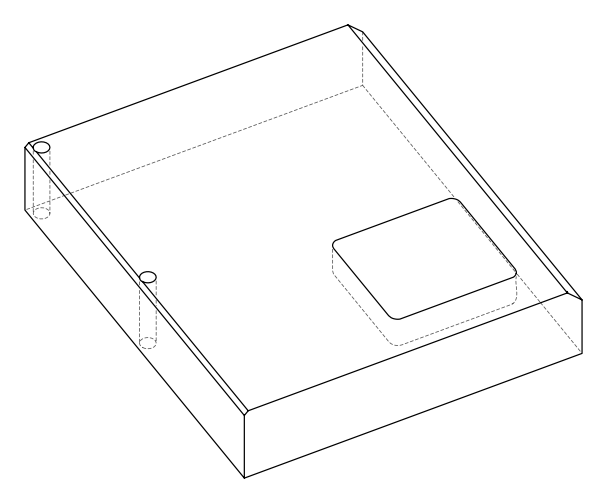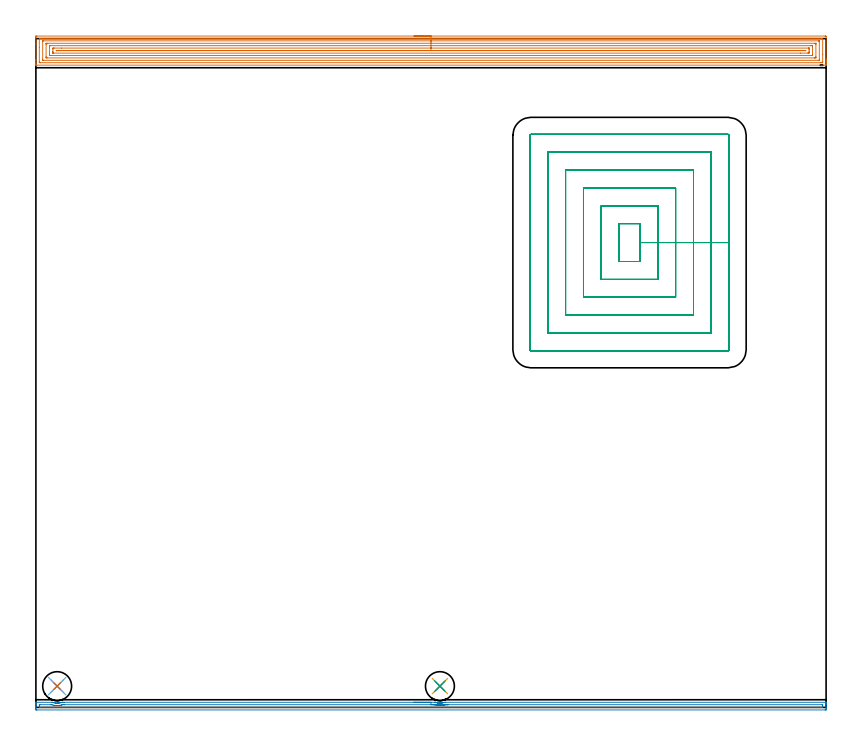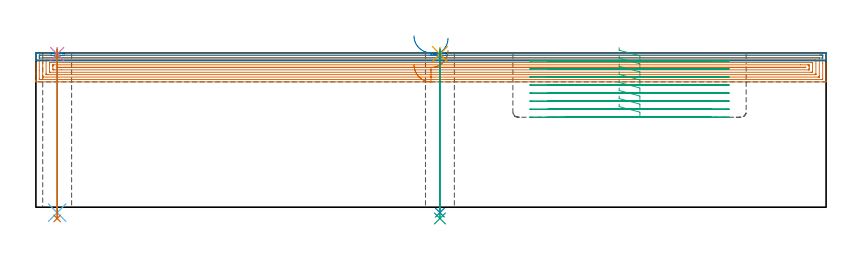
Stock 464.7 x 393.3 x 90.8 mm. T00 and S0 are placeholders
(PLAN: 9 operations, 6 tool changes, 64.1 min)
(1 AREA_MILL | FG_CHAMFER_SURFACE | UGT0205_001 | 26.21 min | 67937 mm3)
(2 AREA_MILL_1 | FG_CHAMFER_SURFACE_1 | UGT0205_001 | 7.61 min | 4703 mm3)
(3 MILL_RECTANGULAR_POCKET | POCKET_RECTANGULAR_STRAIGHT | UGT0201_095 | Follow Part, ap 5, ae 75% | 28.63 min | 760978 mm3)
(4 SPOT_DRILL | STEP1HOLE | NXT0321_9005460120000 | 0.03 min | 10 mm3)
(5 SPOT_DRILL_1 | STEP1HOLE_1 | NXT0321_9005460120000 | 0.03 min | 49 mm3)
(6 DRILL_THROUGH_HOLE_INTO_CENTER | STEP1HOLE | NXT0301_065 | 0.39 min | 6300 mm3)
(7 DRILL_TO_ENLARGE_THROUGH_HOLE | STEP1HOLE | UGT0301_044 | 0.4 min | 14308 mm3)
(8 DRILL_THROUGH_HOLE_INTO_CENTER_1 | STEP1HOLE_1 | NXT0301_065 | 0.39 min | 6254 mm3)
(9 DRILL_TO_ENLARGE_THROUGH_HOLE_1 | STEP1HOLE_1 | UGT0301_044 | 0.4 min | 14280 mm3)
(TOOL UGT0205_001 | Chamfer Mill 20 x 3 x 45 deg. | D20 FL50 Z2)
(TOOL UGT0201_095 | End mill 20 mm | D20 R3 FL38 Z4)
(TOOL NXT0321_9005460120000 | NC Spot Drill, 142deg, 12mm, Carbide, Uncoated | D12 PA142 FL30 Z2)
(TOOL NXT0301_065 | Carbide Drill 9.4mm [860.1-0940-075A1-MM 2214] | D9.4 PA140 FL98 Z2)
(TOOL UGT0301_044 | Twist Drill 17 mm | D17 PA118 FL125 Z2)
(OP 1 AREA_MILL)
G17 G21 G94 G90
T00 M6
G54
G17 G0 G90 X222.35 Y394.8 S1061 M3
G43 Z100.8 H0
Z83.7
G94 G1 X222.388 Z82.828 F250.
X222.502 Z81.963
X222.691 Z81.112
X222.953 Z80.28
X223.287 Z79.474
X223.69 Z78.7
X224.158 Z77.964
X224.69 Z77.272
X225.279 Z76.629
X225.922 Z76.04
X226.614 Z75.508
X227.35 Z75.04
X228.124 Z74.637
X228.93 Z74.303
X229.762 Z74.041
X230.614 Z73.852
X231.478 Z73.738
X232.35 Z73.7
X464.087
X464.428 Y394.797 Z73.702
X464.69 Y394.792 Z73.706
X464.7 Y394.526 Z73.971
Y381.528 Z86.967
Y380.918 Z87.576
Y380.361 Z88.135
Y380.029 Z88.467
Y379.473 Z89.023
Y379.141 Z89.354
Y378.477 Z90.023
Y378.112 Z90.387
Y377.74 Z90.751
X464.691 Y377.703 Z90.788
X464.533 Y377.7 Z90.8
X0.167
X0.01 Y377.703 Z90.788
X0.007 Y377.738 Z90.753
X0. Y378.112 Z90.387
Y378.477 Z90.022
Y379.141 Z89.354
Y380.361 Z88.135
Y380.918 Z87.576
Y390.11 Z78.388
Y393.97 Z74.528
X0.002 Y394.248 Z74.249
X0.008 Y394.792 Z73.706
X0.064 Y394.794 Z73.703
X0.613 Y394.8 Z73.7
X232.35
Y393.386 Z75.114
X462.274 Y393.385 Z75.115
X462.301 Y393.384 Z75.116
X462.69 Y393.359 Z75.141
X462.699 Y392.963 Z75.537
X462.7 Y384.075 Z84.425
X462.699 Y379.633 Z88.867
X462.69 Y379.141 Z89.359
X462.326 Y379.115 Z89.385
X462.301
X461.434 Y379.114 Z89.386
X2.426 Y379.115 Z89.385
X2.399 Y379.116 Z89.384
X2.01 Y379.141 Z89.359
X2.001 Y379.537 Z88.963
X2. Y388.127 Z80.373
X2.001 Y392.867 Z75.633
X2.01 Y393.359 Z75.141
X2.374 Y393.385 Z75.115
X2.399
X3.266 Y393.386 Z75.114
X232.35
Y391.972 Z76.528
X460.124 Y391.971 Z76.529
X460.515 Y391.969 Z76.531
X460.645 Y391.967 Z76.533
X460.683 Y391.965 Z76.535
X460.69 Y391.889 Z76.611
X460.695 Y391.766 Z76.734
X460.699 Y391.582 Z76.918
X460.7 Y391.398 Z77.102
X460.699 Y380.735 Z87.765
X460.692 Y380.55 Z87.95
X460.689 Y380.534 Z87.966
X460.684 Y380.532 Z87.968
X460.661 Y380.53 Z87.97
X460.613 Y380.529 Z87.971
X460.515
X4.576
X4.185 Y380.531 Z87.969
X4.055 Y380.533 Z87.967
X4.017 Y380.535 Z87.965
X4.01 Y380.611 Z87.889
X4.005 Y380.734 Z87.766
X4.001 Y380.918 Z87.582
X4. Y381.102 Z87.398
X4.001 Y391.765 Z76.735
X4.008 Y391.95 Z76.55
X4.011 Y391.966 Z76.534
X4.016 Y391.968 Z76.532
X4.039 Y391.97 Z76.53
X4.087 Y391.971 Z76.529
X4.185 Y391.972 Z76.528
X232.35
Y390.557 Z77.943
X457.973
X458.621 Y390.55 Z77.95
X458.69 Y390.547 Z77.953
X458.694 Y390.451 Z78.049
X458.698 Y390.245 Z78.255
X458.7 Y389.833 Z78.667
Y382.695 Z85.805
X458.698 Y382.265 Z86.235
X458.694 Y382.05 Z86.45
X458.69 Y381.95 Z86.55
X458.588 Y381.947 Z86.553
X457.836 Y381.943 Z86.557
X457.699
X6.727
X6.079 Y381.95 Z86.55
X6.01 Y381.953 Z86.547
X6.006 Y382.049 Z86.451
X6.002 Y382.255 Z86.245
X6. Y382.667 Z85.833
Y389.805 Z78.695
X6.002 Y390.235 Z78.265
X6.006 Y390.45 Z78.05
X6.01 Y390.55 Z77.95
X6.112 Y390.553 Z77.947
X6.864 Y390.557 Z77.943
X7.001
X232.35
Y389.143 Z79.357
X455.822
X456.05 Y389.141 Z79.359
X456.278 Y389.137 Z79.363
X456.69 Y389.125 Z79.375
X456.693 Y388.916 Z79.584
X456.7 Y388.269 Z80.231
X456.699 Y383.584 Z84.916
X456.697 Y383.422 Z85.078
X456.694 Y383.383 Z85.118
X456.691 Y383.368 Z85.132
X456.657 Y383.364 Z85.136
X456.506 Y383.36 Z85.14
X456.277 Y383.357 Z85.143
X8.878
X8.65 Y383.359 Z85.141
X8.422 Y383.363 Z85.137
X8.01 Y383.375 Z85.125
X8.007 Y383.584 Z84.916
X8. Y384.231 Z84.269
Y388.916 Z79.584
X8.003 Y389.078 Z79.422
X8.006 Y389.118 Z79.382
X8.009 Y389.132 Z79.368
X8.043 Y389.136 Z79.364
X8.194 Y389.14 Z79.36
X8.422 Y389.143 Z79.357
X232.35
Y387.729 Z80.771
X454.264 Y387.728 Z80.772
X454.565 Y387.727 Z80.773
X454.646 Y387.725 Z80.775
X454.681 Y387.722 Z80.778
X454.69 Y387.707 Z80.793
X454.696 Y387.597 Z80.903
X454.699 Y387.139 Z81.361
X454.7 Y386.704 Z81.796
Y385.816 Z82.684
X454.699 Y385.361 Z83.139
X454.696 Y384.931 Z83.569
X454.69 Y384.789 Z83.711
X454.559 Y384.778 Z83.722
X454.264 Y384.774 Z83.726
X453.963 Y384.772 Z83.728
X449.617 Y384.771 Z83.729
X10.436 Y384.772 Z83.728
X10.135 Y384.773 Z83.727
X10.054 Y384.776 Z83.724
X10.019 Y384.778 Z83.722
X10.01 Y384.793 Z83.707
X10.004 Y384.904 Z83.597
X10.001 Y385.361 Z83.139
X10. Y385.796 Z82.704
X10.001 Y387.139 Z81.361
X10.004 Y387.569 Z80.931
X10.01 Y387.711 Z80.789
X10.141 Y387.722 Z80.778
X10.436 Y387.726 Z80.774
X10.737 Y387.728 Z80.772
X15.078 Y387.729 Z80.771
X232.35
Y386.315 Z82.185
X452.478 Y386.314 Z82.186
X452.543 Y386.313 Z82.187
X452.671 Y386.308 Z82.192
X452.692 Y386.306 Z82.194
X452.694 Y386.3 Z82.2
X452.697 Y386.282 Z82.218
X452.696 Y386.25 Z82.25
X452.691 Y386.201 Z82.299
X452.606 Y386.192 Z82.308
X452.54 Y386.187 Z82.313
X452.478 Y386.186 Z82.314
X444.797 Y386.185 Z82.315
X12.222 Y386.186 Z82.314
X12.157 Y386.187 Z82.313
X12.029 Y386.192 Z82.308
X12.008 Y386.194 Z82.306
X12.006 Y386.2 Z82.3
X12.003 Y386.218 Z82.282
X12.004 Y386.25 Z82.25
X12.009 Y386.299 Z82.201
X12.094 Y386.308 Z82.192
X12.16 Y386.313 Z82.187
X12.222 Y386.314 Z82.186
X19.904 Y386.315 Z82.185
X232.35
X233.222 Z82.223
X234.086 Z82.337
X234.938 Z82.526
X235.77 Z82.788
X236.576 Z83.122
X237.35 Z83.525
X238.086 Z83.994
X238.778 Z84.525
X239.421 Z85.114
X240.01 Z85.757
X240.542 Z86.45
X241.01 Z87.185
X241.413 Z87.959
X241.747 Z88.765
X242.009 Z89.597
X242.198 Z90.449
X242.312 Z91.314
X242.35 Z92.185
G0 Z100.8
M5
M2
(OP 2 AREA_MILL_1)
G17 G21 G94 G90
T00 M6
G54
G17 G0 G90 X222.351 Y2.995 S1061 M3
G43 Z100.8 H0
Z100.795
G94 G1 X222.389 Z99.924 F250.
X222.503 Z99.059
X222.692 Z98.207
X222.954 Z97.375
X223.288 Z96.569
X223.691 Z95.795
X224.16 Z95.059
X224.691 Z94.367
X225.28 Z93.724
X225.923 Z93.135
X226.615 Z92.604
X227.351 Z92.135
X228.125 Z91.732
X228.931 Z91.398
X229.763 Z91.136
X230.615 Z90.947
X231.479 Z90.833
X232.351 Z90.795
X234.616
X234.704 Y2.998 Z90.791
X234.759 Y2.988 Z90.782
X234.768 Y2.986 Z90.78
X234.84 Y2.964 Z90.761
X234.842
X235.479 Y2.779 Z90.575
X235.927 Y2.675 Z90.473
X236.271 Y2.615 Z90.415
X236.318 Y2.608 Z90.406
X236.369 Y2.599 Z90.396
X236.374 Y2.598
X236.821 Y2.544 Z90.344
X237.27 Y2.517 Z90.314
X237.38 Y2.511 Z90.304
X237.578 Y2.51 Z90.298
X237.628 Y2.507 Z90.299
X237.716 Y2.504 Z90.3
X237.782 Y2.505 Z90.302
X237.828 Y2.506 Z90.304
X238.047 Y2.517 Z90.317
X238.155 Y2.524 Z90.321
X238.163 Y2.525 Z90.322
X238.219 Y2.529 Z90.328
X238.342 Y2.541 Z90.341
X238.61 Y2.566 Z90.366
X239.058 Y2.633 Z90.432
X239.113 Y2.644 Z90.444
X239.504 Y2.724 Z90.522
X239.823 Y2.808 Z90.604
X239.953 Y2.842 Z90.639
X240.454 Y2.993 Z90.789
X240.51 Y2.994 Z90.791
X240.72 Y2.998 Z90.797
X464.533 Y3. Z90.8
X464.692 Y2.997 Z90.788
X464.7 Y2.985 Z90.775
Y2.639 Z90.439
Y2.294 Z90.093
Y1.634 Z89.429
Y0.42 Z88.217
Y-0.134 Z87.661
Y-0.741 Z87.055
X464.697 Y-1.017 Z86.778
X464.691 Y-1.491 Z86.305
X464.569 Y-1.494 Z86.302
X464.087 Y-1.5 Z86.3
X0.613
X0.131 Y-1.494 Z86.302
X0.009 Y-1.491 Z86.305
X0. Y-1.017 Z86.778
Y-0.741 Z87.055
Y-0.134 Z87.661
Y0.42 Z88.217
Y0.75 Z88.546
Y1.304 Z89.1
Y1.634 Z89.429
Y2.294 Z90.093
Y2.639 Z90.439
X0.007 Y2.985 Z90.776
X0.009 Y2.997 Z90.788
X0.166 Y3. Z90.8
X9.565 Y2.993 Z90.793
X9.606 Y2.994 Z90.791
X9.618 Y2.993 Z90.79
X9.628 Y2.991 Z90.788
X10.112 Y2.861 Z90.653
X10.192 Y2.838 Z90.634
X10.283 Y2.812 Z90.61
X10.335 Y2.798 Z90.595
X10.436 Y2.773 Z90.565
X10.568 Y2.736 Z90.53
X11.014 Y2.639 Z90.437
X11.317 Y2.592 Z90.391
X11.462 Y2.57 Z90.369
X11.909 Y2.526 Z90.325
X12.301 Y2.507 Z90.3
X12.387 Y2.508 Z90.298
X12.466 Y2.509 Z90.297
X12.58 Y2.506 Z90.299
X12.693 Y2.505 Z90.302
X12.773 Y2.508 Z90.306
X12.804 Y2.509 Z90.307
X12.924 Y2.517 Z90.316
X13.02 Y2.525 Z90.322
X13.115 Y2.533 Z90.326
X13.24 Y2.541 Z90.339
X13.251 Z90.34
X13.699 Y2.593 Z90.393
X14.008 Y2.647 Z90.443
X14.145 Y2.67 Z90.468
X14.451 Y2.738 Z90.538
X14.594 Y2.77 Z90.57
X15.04 Y2.894 Z90.693
X15.264 Y2.959 Z90.758
X15.301 Y2.97 Z90.767
X15.37 Y2.983 Z90.775
X15.718 Y2.995 Z90.795
X15.748 Y2.996 Z90.796
X15.794 Y2.997 Z90.797
X15.936 Y2.998 Z90.798
X16.687 Y2.999 Z90.799
X232.351 Y2.995 Z90.795
Y1.581 Z89.381
X233.744 Y1.58 Z89.38
X234.162 Y1.574 Z89.374
X234.374 Y1.562 Z89.362
X234.583 Y1.507 Z89.307
X234.754 Y1.464 Z89.264
X235.476 Y1.304 Z89.104
X235.88 Y1.233 Z89.033
X236.369 Y1.171 Z88.971
X236.88 Y1.127 Z88.927
X237.262 Y1.103 Z88.903
X237.805 Y1.096 Z88.896
X238.155 Y1.111 Z88.911
X238.644 Y1.149 Z88.949
X239.048 Y1.193 Z88.993
X239.435 Y1.251 Z89.051
X239.941 Y1.348 Z89.148
X240.178 Y1.399 Z89.199
X240.834 Y1.563 Z89.363
X240.891 Y1.577 Z89.377
X241.727 Y1.583 Z89.383
X241.778
X462.35 Y1.585 Z89.385
X462.689 Y1.579 Z89.379
X462.693 Y1.47 Z89.27
X462.698 Y1.24 Z89.04
X462.699 Y0.75 Z88.55
X462.698 Y0.357 Z88.157
X462.69 Y-0.04 Z87.76
X462.687 Y-0.08 Z87.72
X462.669 Y-0.081 Z87.719
X462.617 Y-0.084 Z87.716
X462.512 Y-0.085 Z87.715
X462.301 Y-0.086 Z87.714
X2.35 Y-0.085 Z87.715
X2.011 Y-0.079 Z87.721
X2.007 Y0.03 Z87.83
X2.002 Y0.26 Z88.06
X2.001 Y0.75 Z88.55
X2.002 Y1.143 Z88.943
X2.01 Y1.54 Z89.34
X2.014 Y1.578 Z89.378
X2.032 Y1.58 Z89.38
X2.083 Y1.582 Z89.382
X2.189 Y1.584 Z89.384
X2.399
X8.706 Y1.579 Z89.379
X9.124 Y1.574 Z89.374
X9.228 Y1.572 Z89.372
X9.728 Y1.451 Z89.251
X10.436 Y1.291 Z89.091
X10.852 Y1.223 Z89.023
X11.329 Y1.162 Z88.962
X11.851 Y1.117 Z88.917
X12.222 Y1.097 Z88.897
X12.765
X13.115 Y1.116 Z88.916
X13.599 Y1.155 Z88.955
X14.008 Y1.203 Z89.003
X14.384 Y1.262 Z89.062
X14.901 Y1.362 Z89.162
X15.125 Y1.413 Z89.213
X15.794 Y1.575 Z89.375
X15.852 Y1.577 Z89.377
X16.687 Y1.585 Z89.385
X16.737
X232.351 Y1.581 Z89.381
X233.223 Z89.419
X234.087 Z89.533
X234.939 Z89.722
X235.771 Z89.984
X236.577 Z90.318
X237.351 Z90.721
X238.087 Z91.189
X238.779 Z91.72
X239.422 Z92.31
X240.012 Z92.953
X240.543 Z93.645
X241.011 Z94.381
X241.414 Z95.155
X241.748 Z95.96
X242.01 Z96.792
X242.199 Z97.644
X242.313 Z98.509
X242.351 Z99.381
G0 Z100.8
M5
M2
(OP 3 MILL_RECTANGULAR_POCKET)
G17 G21 G94 G90
T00 M6
G54
G17 G0 G90 X343. Y267.727 S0 M3
G43 Z100.8 H0
Z93.8
G94 G1 Y262.2 Z92.319 F250.
X355.2 Z89.05
Y273.35 Z86.062
Y284.5 F500.
X343.
Y262.2
X355.2
Y273.35
X365.7
Y295.
X332.5
Y251.7
X365.7
Y273.35
X376.2
Y305.5
X322.
Y241.2
X376.2
Y273.35
X386.7
Y316.
X311.5
Y230.7
X386.7
Y273.35
X397.2
Y326.5
X301.
Y220.2
X397.2
Y273.35
X407.7
Y336.3
G3 X407. Y337. R0.7
G1 X291.2
G3 X290.5 Y336.3 R0.7
G1 Y210.4
G3 X291.2 Y209.7 R0.7
G1 X407.
G3 X407.7 Y210.4 R0.7
G1 Y273.35
Y274.35
G0 X343. Y267.727 Z89.062
G1 Y262.2 Z87.582 F250.
X355.2 Z84.313
Y273.35 Z81.325
Y284.5 F500.
X343.
Y262.2
X355.2
Y273.35
X365.7
Y295.
X332.5
Y251.7
X365.7
Y273.35
X376.2
Y305.5
X322.
Y241.2
X376.2
Y273.35
X386.7
Y316.
X311.5
Y230.7
X386.7
Y273.35
X397.2
Y326.5
X301.
Y220.2
X397.2
Y273.35
X407.7
Y336.3
G3 X407. Y337. R0.7
G1 X291.2
G3 X290.5 Y336.3 R0.7
G1 Y210.4
G3 X291.2 Y209.7 R0.7
G1 X407.
G3 X407.7 Y210.4 R0.7
G1 Y273.35
Y274.35
G0 X343. Y267.727 Z84.325
G1 Y262.2 Z82.844 F250.
X355.2 Z79.575
Y273.35 Z76.587
Y284.5 F500.
X343.
Y262.2
X355.2
Y273.35
X365.7
Y295.
X332.5
Y251.7
X365.7
Y273.35
X376.2
Y305.5
X322.
Y241.2
X376.2
Y273.35
X386.7
Y316.
X311.5
Y230.7
X386.7
Y273.35
X397.2
Y326.5
X301.
Y220.2
X397.2
Y273.35
X407.7
Y336.3
G3 X407. Y337. R0.7
G1 X291.2
G3 X290.5 Y336.3 R0.7
G1 Y210.4
G3 X291.2 Y209.7 R0.7
G1 X407.
G3 X407.7 Y210.4 R0.7
G1 Y273.35
Y274.35
G0 X343. Y267.727 Z79.587
G1 Y262.2 Z78.107 F250.
X355.2 Z74.838
Y273.35 Z71.85
Y284.5 F500.
X343.
Y262.2
X355.2
Y273.35
X365.7
Y295.
X332.5
Y251.7
X365.7
Y273.35
X376.2
Y305.5
X322.
Y241.2
X376.2
Y273.35
X386.7
Y316.
X311.5
Y230.7
X386.7
Y273.35
X397.2
Y326.5
X301.
Y220.2
X397.2
Y273.35
X407.7
Y336.3
G3 X407. Y337. R0.7
G1 X291.2
G3 X290.5 Y336.3 R0.7
G1 Y210.4
G3 X291.2 Y209.7 R0.7
G1 X407.
G3 X407.7 Y210.4 R0.7
G1 Y273.35
Y274.35
G0 X343. Y267.727 Z74.85
G1 Y262.2 Z73.369 F250.
X355.2 Z70.1
Y273.35 Z67.112
Y284.5 F500.
X343.
Y262.2
X355.2
Y273.35
X365.7
Y295.
X332.5
Y251.7
X365.7
Y273.35
X376.2
Y305.5
X322.
Y241.2
X376.2
Y273.35
X386.7
Y316.
X311.5
Y230.7
X386.7
Y273.35
X397.2
Y326.5
X301.
Y220.2
X397.2
Y273.35
X407.7
Y336.3
G3 X407. Y337. R0.7
G1 X291.2
G3 X290.5 Y336.3 R0.7
G1 Y210.4
G3 X291.2 Y209.7 R0.7
G1 X407.
G3 X407.7 Y210.4 R0.7
G1 Y273.35
Y274.35
G0 X343. Y267.727 Z70.112
G1 Y262.2 Z68.632 F250.
X355.2 Z65.363
Y273.35 Z62.375
Y284.5 F500.
X343.
Y262.2
X355.2
Y273.35
X365.7
Y295.
X332.5
Y251.7
X365.7
Y273.35
X376.2
Y305.5
X322.
Y241.2
X376.2
Y273.35
X386.7
Y316.
X311.5
Y230.7
X386.7
Y273.35
X397.2
Y326.5
X301.
Y220.2
X397.2
Y273.35
X407.7
Y336.3
G3 X407. Y337. R0.7
G1 X291.2
G3 X290.5 Y336.3 R0.7
G1 Y210.4
G3 X291.2 Y209.7 R0.7
G1 X407.
G3 X407.7 Y210.4 R0.7
G1 Y273.35
Y274.35
G0 X343. Y267.727 Z65.375
G1 Y262.2 Z63.894 F250.
X355.2 Z60.625
Y273.35 Z57.637
Y284.5 F500.
X343.
Y262.2
X355.2
Y273.35
X365.7
Y295.
X332.5
Y251.7
X365.7
Y273.35
X376.2
Y305.5
X322.
Y241.2
X376.2
Y273.35
X386.7
Y316.
X311.5
Y230.7
X386.7
Y273.35
X397.2
Y326.5
X301.
Y220.2
X397.2
Y273.35
X407.7
Y336.3
G3 X407. Y337. R0.7
G1 X291.2
G3 X290.5 Y336.3 R0.7
G1 Y210.4
G3 X291.2 Y209.7 R0.7
G1 X407.
G3 X407.7 Y210.4 R0.7
G1 Y273.35
Y274.35
G0 X343. Y267.727 Z60.637
G1 Y262.2 Z59.157 F250.
X355.2 Z55.888
Y273.35 Z52.9
Y284.5 F500.
X343.
Y262.2
X355.2
Y273.35
X365.7
Y295.
X332.5
Y251.7
X365.7
Y273.35
X376.2
Y305.5
X322.
Y241.2
X376.2
Y273.35
X386.7
Y316.
X311.5
Y230.7
X386.7
Y273.35
X397.2
Y326.5
X301.
Y220.2
X397.2
Y273.35
X407.7
Y336.3
G3 X407. Y337. R0.7
G1 X291.2
G3 X290.5 Y336.3 R0.7
G1 Y210.4
G3 X291.2 Y209.7 R0.7
G1 X407.
G3 X407.7 Y210.4 R0.7
G1 Y273.35
Y274.35
G0 Z100.8
M5
M2
(OP 4 SPOT_DRILL)
G17 G21 G94 G90
T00 M6
G54
G17 G0 G90 X12.5 Y12.5 S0 M3
G43 Z100.8 H0
G94 G81 G98 Z90.068 F250. R93.8
G80
M5
M2
(OP 5 SPOT_DRILL_1)
G17 G21 G94 G90
T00 M6
G54
G17 G0 G90 X237.6 Y12.5 S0 M3
G43 Z100.8 H0
G94 G81 G98 Z90.068 F250. R93.8
G80
M5
M2
(OP 6 DRILL_THROUGH_HOLE_INTO_CENTER)
G17 G21 G94 G90
T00 M6
G54
G17 G0 G90 X12.5 Y12.5 S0 M3
G43 Z100.8 H1
G94 G73 G98 Z-3.211 F250. Q8.546 R92.8
G80
M5
M2
(OP 7 DRILL_TO_ENLARGE_THROUGH_HOLE)
G17 G21 G94 G90
T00 M6
G54
G17 G0 G90 X12.5 Y12.5 S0 M3
G43 Z100.8 H0
G94 G73 G98 Z-6.607 F250. Q16.235 R92.8
G80
M5
M2
(OP 8 DRILL_THROUGH_HOLE_INTO_CENTER_1)
G17 G21 G94 G90
T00 M6
G54
G17 G0 G90 X237.6 Y12.5 S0 M3
G43 Z100.8 H1
G94 G73 G98 Z-3.211 F250. Q8.546 R92.8
G80
M5
M2
(OP 9 DRILL_TO_ENLARGE_THROUGH_HOLE_1)
G17 G21 G94 G90
T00 M6
G54
G17 G0 G90 X237.6 Y12.5 S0 M3
G43 Z100.8 H0
G94 G73 G98 Z-6.607 F250. Q16.235 R92.8
G80
M5
M2
